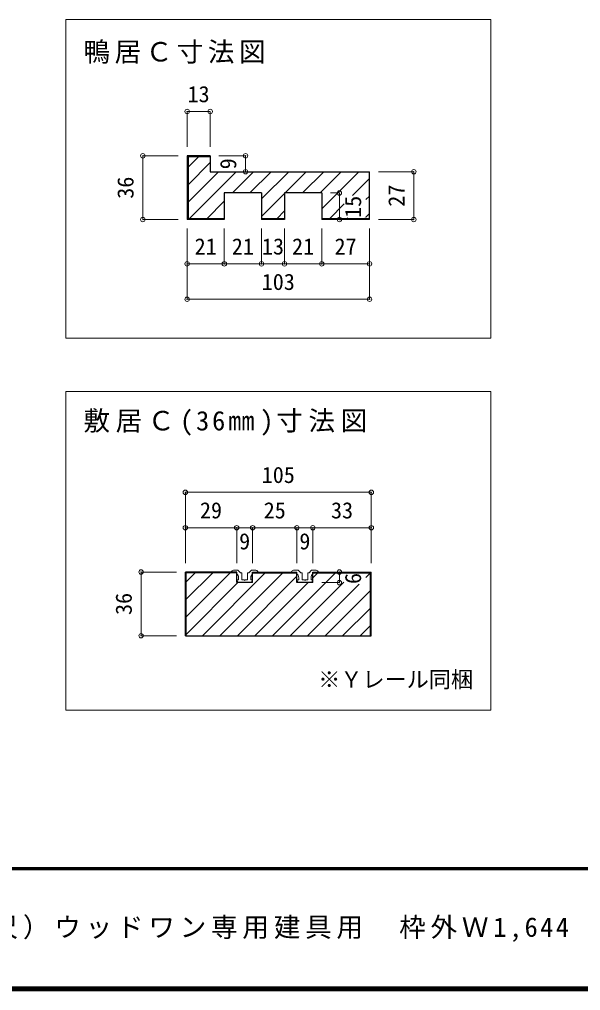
# Model space of a CAD drawing. Units: millimetres at full size, sheet at 1:5. Extents: x -981 to 969, y -733 to 681.
# Drawn here: x -477 to -160, y -716 to -168 of the extents above; entities that cross this region are included whole.
import ezdxf
from ezdxf.enums import TextEntityAlignment as Align

# ---------------------------------------------------------------- set-up
doc = ezdxf.new("R2010")
doc.units = ezdxf.units.MM
doc.header["$LTSCALE"] = 5
doc.header["$PDMODE"] = 32
doc.header["$PDSIZE"] = 2.5
doc.linetypes.add('DASHED1', pattern=[1.8, 1.2, -0.6])
for name, color, linetype, lineweight in [('0-4_枠', 3, 'Continuous', 25), ('0-7_金物', 7, 'Continuous', 18), ('0-A_文字', 7, 'Continuous', 18), ('0-B_寸法', 7, 'Continuous', 9), ('0-C_ハッチ', 4, 'DASHED1', 9), ('F-1_枠', 6, 'Continuous', 40)]:
    doc.layers.add(name, color=color, linetype=linetype, lineweight=lineweight)
doc.layers.add('F-A_文字', color=7, linetype='Continuous')
doc.styles.add('ＭＳ ゴシック', font='')
doc.styles.get('ＭＳ ゴシック').set_extended_font_data('MS Gothic')

msp = doc.modelspace()

# ---------------------------------------------------------------- linework, layer by layer
at = {"layer": '0-4_枠'}
for p, q in [((-382.613, -244.609), (-382.613, -280.609)), ((-369.613, -244.609), (-382.613, -244.609)), ((-382.113, -245.109), (-382.113, -280.109)), ((-369.613, -245.109), (-382.113, -245.109)), ((-369.613, -244.609), (-369.613, -253.609)), ((-369.613, -253.609), (-279.613, -253.609)), ((-279.613, -280.609), (-279.613, -253.609)), ((-361.613, -265.609), (-361.613, -280.609)), ((-340.613, -265.609), (-340.613, -280.609)), ((-327.613, -265.609), (-327.613, -280.609)), ((-306.613, -265.609), (-327.613, -265.609)), ((-306.613, -265.609), (-306.613, -280.609)), ((-361.613, -280.609), (-382.613, -280.609)), ((-361.613, -280.109), (-382.113, -280.109)), ((-327.613, -280.109), (-340.613, -280.109)), ((-327.613, -280.609), (-340.613, -280.609)), ((-279.613, -280.109), (-306.613, -280.109)), ((-279.613, -280.609), (-306.613, -280.609)), ((-383.613, -515.609), (-383.613, -479.609)), ((-354.613, -479.609), (-383.613, -479.609)), ((-383.113, -515.609), (-383.113, -480.109)), ((-354.613, -480.109), (-383.113, -480.109)), ((-354.613, -485.609), (-354.613, -479.609)), ((-345.613, -485.609), (-345.613, -479.609)), ((-345.613, -479.609), (-320.613, -479.609)), ((-345.613, -480.109), (-320.613, -480.109)), ((-320.613, -485.609), (-320.613, -479.609)), ((-311.613, -485.609), (-311.613, -479.609)), ((-311.613, -479.609), (-278.613, -479.609)), ((-311.613, -480.109), (-279.113, -480.109)), ((-279.113, -515.609), (-279.113, -480.109)), ((-278.613, -515.609), (-278.613, -479.609)), ((-345.613, -485.609), (-354.613, -485.609)), ((-311.613, -485.609), (-320.613, -485.609)), ((-383.613, -515.609), (-278.613, -515.609))]:
    msp.add_line(p, q, dxfattribs=at)
msp.add_lwpolyline([(-340.613, -265.609), (-347.134, -265.609), (-361.613, -265.609)], dxfattribs=at)
at = {"layer": '0-7_金物'}
for p, q in [((-357.413, -479.609), (-354.613, -479.609)), ((-356.071, -478.609), (-354.07, -478.609)), ((-354.613, -480.609), (-354.613, -479.609)), ((-352.451, -480.021), (-353.716, -478.756)), ((-352.238, -480.109), (-351.913, -480.109)), ((-351.713, -483.809), (-351.713, -480.309)), ((-348.513, -483.809), (-348.513, -480.309)), ((-347.987, -480.109), (-348.313, -480.109)), ((-347.775, -480.021), (-346.509, -478.756)), ((-344.154, -478.609), (-346.156, -478.609)), ((-345.613, -480.609), (-345.613, -479.609)), ((-342.813, -479.609), (-345.613, -479.609)), ((-323.413, -479.609), (-320.613, -479.609)), ((-322.071, -478.609), (-320.07, -478.609)), ((-320.613, -480.609), (-320.613, -479.609)), ((-318.451, -480.021), (-319.716, -478.756)), ((-318.238, -480.109), (-317.913, -480.109)), ((-317.713, -483.809), (-317.713, -480.309)), ((-314.513, -483.809), (-314.513, -480.309)), ((-313.987, -480.109), (-314.313, -480.109)), ((-313.775, -480.021), (-312.509, -478.756)), ((-310.154, -478.609), (-312.156, -478.609)), ((-311.613, -480.609), (-311.613, -479.609)), ((-308.813, -479.609), (-311.613, -479.609)), ((-353.913, -485.609), (-354.399, -484.383)), ((-353.613, -484.109), (-354.213, -484.109)), ((-352.813, -485.609), (-353.913, -485.609)), ((-353.613, -484.109), (-353.613, -482.845)), ((-352.813, -485.609), (-352.613, -485.409)), ((-352.613, -485.409), (-352.413, -485.609)), ((-352.413, -485.609), (-347.813, -485.609)), ((-350.413, -484.109), (-351.413, -484.109)), ((-350.113, -484.409), (-350.413, -484.109)), ((-347.613, -485.409), (-347.813, -485.609)), ((-347.413, -485.609), (-347.613, -485.409)), ((-347.413, -485.609), (-346.313, -485.609)), ((-346.613, -484.109), (-346.613, -482.845)), ((-346.613, -484.109), (-346.013, -484.109)), ((-346.313, -485.609), (-345.827, -484.383)), ((-319.913, -485.609), (-320.399, -484.383)), ((-319.613, -484.109), (-320.213, -484.109)), ((-318.813, -485.609), (-319.913, -485.609)), ((-319.613, -484.109), (-319.613, -482.845)), ((-318.813, -485.609), (-318.613, -485.409)), ((-318.613, -485.409), (-318.413, -485.609)), ((-318.413, -485.609), (-313.813, -485.609)), ((-316.413, -484.109), (-317.413, -484.109)), ((-316.113, -484.409), (-316.413, -484.109)), ((-313.613, -485.409), (-313.813, -485.609)), ((-313.413, -485.609), (-313.613, -485.409)), ((-313.413, -485.609), (-312.313, -485.609)), ((-312.613, -484.109), (-312.613, -482.845)), ((-312.613, -484.109), (-312.013, -484.109)), ((-312.313, -485.609), (-311.827, -484.383))]:
    msp.add_line(p, q, dxfattribs=at)
for points in [[(-348.813, -484.109), (-349.813, -484.109), (-350.113, -484.409)], [(-314.813, -484.109), (-315.813, -484.109), (-316.113, -484.409)]]:
    msp.add_lwpolyline(points, dxfattribs=at)
for centre, radius, start, end in [((-357.413, -479.409), 0.2, 138.18969, 270), ((-356.071, -480.609), 2, 90, 138.18969), ((-356.613, -482.845), 3, 0, 48.19), ((-354.07, -479.109), 0.5, 45, 90), ((-352.238, -479.809), 0.3, 225, 270), ((-351.913, -480.309), 0.2, 360, 90), ((-348.313, -480.309), 0.2, 90, 180), ((-347.987, -479.809), 0.3, 270, 315), ((-343.613, -482.845), 3, 131.81, 180), ((-346.156, -479.109), 0.5, 90, 135), ((-344.154, -480.609), 2, 41.81031, 90), ((-342.813, -479.409), 0.2, 270, 41.81031), ((-323.413, -479.409), 0.2, 138.18969, 270), ((-322.071, -480.609), 2, 90, 138.18969), ((-322.613, -482.845), 3, 0, 48.19), ((-320.07, -479.109), 0.5, 45, 90), ((-318.238, -479.809), 0.3, 225, 270), ((-317.913, -480.309), 0.2, 360, 90), ((-314.313, -480.309), 0.2, 90, 180), ((-313.987, -479.809), 0.3, 270, 315), ((-309.613, -482.845), 3, 131.81, 180), ((-312.156, -479.109), 0.5, 90, 135), ((-310.154, -480.609), 2, 41.81031, 90), ((-308.813, -479.409), 0.2, 270, 41.81031), ((-354.213, -484.309), 0.2, 90, 201.616), ((-351.413, -483.809), 0.3, 180, 270), ((-348.813, -483.809), 0.3, 270, 360), ((-346.013, -484.309), 0.2, 338.384, 90), ((-320.213, -484.309), 0.2, 90, 201.616), ((-317.413, -483.809), 0.3, 180, 270), ((-314.813, -483.809), 0.3, 270, 360), ((-312.013, -484.309), 0.2, 338.384, 90)]:
    msp.add_arc(centre, radius, start, end, dxfattribs=at)
at = {"layer": '0-A_文字'}
for p, q in [((-451.113, -347.609), (-211.113, -347.609)), ((-451.113, -557.609), (-451.113, -377.609)), ((-211.113, -557.609), (-451.113, -557.609))]:
    msp.add_line(p, q, dxfattribs=at)
for points in [[(-211.113, -347.609), (-211.113, -167.609), (-451.113, -167.609), (-451.113, -347.609)], [(-451.113, -377.609), (-211.113, -377.609), (-211.113, -557.609)]]:
    msp.add_lwpolyline(points, dxfattribs=at)
at = {"layer": '0-B_寸法', "color": 4}
for p, q in [((-382.613, -219.609), (-382.613, -239.609)), ((-382.613, -219.609), (-369.613, -219.609)), ((-369.613, -219.609), (-369.613, -239.609)), ((-407.613, -244.609), (-387.613, -244.609)), ((-407.613, -244.609), (-407.613, -280.609)), ((-349.613, -244.609), (-364.613, -244.609)), ((-349.613, -244.609), (-349.613, -253.609)), ((-349.613, -253.609), (-364.613, -253.609)), ((-254.613, -253.609), (-274.613, -253.609)), ((-254.613, -253.609), (-254.613, -280.609)), ((-296.613, -265.609), (-301.613, -265.609)), ((-296.613, -265.609), (-296.613, -280.609)), ((-407.613, -280.609), (-387.613, -280.609)), ((-296.613, -280.609), (-301.613, -280.609)), ((-254.613, -280.609), (-274.613, -280.609)), ((-382.613, -305.609), (-382.613, -285.609)), ((-361.613, -305.609), (-361.613, -285.609)), ((-340.613, -305.609), (-340.613, -285.609)), ((-327.613, -305.609), (-327.613, -285.609)), ((-306.613, -305.609), (-306.613, -285.609)), ((-279.613, -305.609), (-279.613, -285.609)), ((-382.613, -325.609), (-382.613, -305.609)), ((-382.613, -305.609), (-361.613, -305.609)), ((-361.613, -305.609), (-340.613, -305.609)), ((-340.613, -305.609), (-327.613, -305.609)), ((-327.613, -305.609), (-306.613, -305.609)), ((-306.613, -305.609), (-279.613, -305.609)), ((-279.613, -325.609), (-279.613, -305.609)), ((-382.613, -325.609), (-279.613, -325.609)), ((-383.613, -434.609), (-278.613, -434.609)), ((-383.613, -434.609), (-383.613, -454.609)), ((-278.613, -434.609), (-278.613, -454.609)), ((-383.613, -454.609), (-354.613, -454.609)), ((-383.613, -454.609), (-383.613, -474.609)), ((-354.613, -454.609), (-354.613, -474.609)), ((-354.613, -454.609), (-345.613, -454.609)), ((-345.613, -454.609), (-345.613, -474.609)), ((-345.613, -454.609), (-320.613, -454.609)), ((-320.613, -454.609), (-320.613, -474.609)), ((-320.613, -454.609), (-311.613, -454.609)), ((-311.613, -454.609), (-311.613, -474.609)), ((-311.613, -454.609), (-278.613, -454.609)), ((-278.613, -454.609), (-278.613, -474.609)), ((-408.613, -479.609), (-408.613, -515.609)), ((-408.613, -479.609), (-388.613, -479.609)), ((-296.613, -479.609), (-306.613, -479.609)), ((-296.613, -479.609), (-296.613, -485.609)), ((-296.613, -485.609), (-306.613, -485.609)), ((-408.613, -515.609), (-388.613, -515.609))]:
    msp.add_line(p, q, dxfattribs=at)
at = {"layer": '0-B_寸法'}
for p in [(-382.613, -219.609), (-369.613, -219.609), (-407.613, -244.609), (-349.613, -244.609), (-349.613, -253.609), (-254.613, -253.609), (-296.613, -265.609), (-407.613, -280.609), (-296.613, -280.609), (-254.613, -280.609), (-382.613, -305.609), (-361.613, -305.609), (-340.613, -305.609), (-327.613, -305.609), (-306.613, -305.609), (-279.613, -305.609), (-382.613, -325.609), (-279.613, -325.609), (-383.613, -434.609), (-278.613, -434.609), (-383.613, -454.609), (-354.613, -454.609), (-345.613, -454.609), (-320.613, -454.609), (-311.613, -454.609), (-278.613, -454.609), (-408.613, -479.609), (-296.613, -479.609), (-296.613, -485.609), (-408.613, -515.609)]:
    msp.add_point(p, dxfattribs=at)
at = {"layer": '0-C_ハッチ', "linetype": 'Continuous'}
for p, q in [((-382.113, -251.08), (-376.142, -245.109)), ((-382.113, -260.979), (-369.613, -248.479)), ((-382.113, -270.879), (-364.843, -253.609)), ((-381.444, -280.109), (-354.944, -253.609)), ((-357.044, -265.609), (-345.044, -253.609)), ((-347.139, -265.604), (-335.145, -253.609)), ((-340.613, -278.876), (-315.346, -253.609)), ((-340.613, -268.977), (-325.245, -253.609)), ((-317.446, -265.609), (-305.446, -253.609)), ((-307.547, -265.609), (-295.547, -253.609)), ((-306.613, -274.575), (-285.647, -253.609)), ((-289.238, -267.099), (-279.613, -257.474)), ((-281.613, -269.374), (-279.613, -267.374)), ((-371.544, -280.109), (-361.613, -270.178)), ((-302.248, -280.109), (-293.938, -271.8)), ((-331.946, -280.109), (-327.613, -275.776)), ((-292.348, -280.109), (-291.88, -279.641)), ((-282.449, -280.109), (-281.981, -279.641)), ((-281.613, -279.273), (-279.613, -277.273)), ((-361.645, -280.109), (-361.613, -280.077)), ((-383.113, -504.938), (-358.284, -480.109)), ((-383.113, -495.038), (-368.184, -480.109)), ((-383.113, -485.139), (-378.083, -480.109)), ((-373.985, -515.609), (-338.485, -480.109)), ((-364.086, -515.609), (-328.586, -480.109)), ((-354.186, -515.609), (-320.613, -482.035)), ((-334.387, -515.609), (-298.887, -480.109)), ((-311.613, -482.935), (-308.787, -480.109)), ((-289.012, -480.133), (-288.988, -480.109)), ((-281.613, -482.633), (-279.113, -480.133)), ((-383.113, -514.837), (-353.885, -485.609)), ((-344.287, -515.609), (-314.287, -485.609)), ((-324.488, -515.609), (-294.166, -485.287)), ((-314.588, -515.609), (-285.442, -486.463)), ((-304.689, -515.609), (-279.113, -490.033)), ((-294.789, -515.609), (-279.113, -499.932)), ((-284.89, -515.609), (-279.113, -509.832))]:
    msp.add_line(p, q, dxfattribs=at)
at = {"layer": 'F-1_枠'}
for p, q in [((968.636, -646.776), (-981.363, -646.776)), ((968.636, -647.609), (-981.363, -647.609)), ((968.636, -714.276), (-981.363, -714.276)), ((968.636, -715.109), (-981.363, -715.109)), ((968.636, -715.943), (-981.363, -715.943))]:
    msp.add_line(p, q, dxfattribs=at)

# ---------------------------------------------------------------- texts
at = {"layer": '0-A_文字', "style": 'ＭＳ ゴシック'}
msp.add_text('※Ｙレール同梱', height=9.164, dxfattribs=at).set_placement((-308.613, -547.609), align=Align.BOTTOM_LEFT)
at = {"layer": '0-A_文字', "char_height": 11, "attachment_point": 7, "style": 'ＭＳ ゴシック'}
for s, insert in [('\\T1.17;鴨居Ｃ寸法図', (-441.113, -192.609)), ('\\T1.21;敷居Ｃ(36㎜)寸法図', (-441.113, -402.609))]:
    msp.add_mtext(s, dxfattribs=dict(at, insert=insert))
at = {"layer": '0-B_寸法', "style": 'ＭＳ ゴシック'}
for s, p in [('13', (-382.363, -217.109)), ('21', (-378.363, -303.109)), ('21', (-357.363, -303.109)), ('13', (-340.363, -303.109)), ('21', (-323.363, -303.109)), ('27', (-299.363, -303.109)), ('103', (-340.488, -323.109)), ('105', (-340.488, -432.109)), ('29', (-375.363, -452.109)), ('25', (-339.363, -452.109)), ('33', (-301.363, -452.109)), ('9', (-353.238, -469.609)), ('9', (-319.238, -469.609))]:
    msp.add_text(s, height=9.164, dxfattribs=at).set_placement(p, align=Align.BOTTOM_LEFT)
for s, p in [('9', (-352.113, -252.234)), ('36', (-410.113, -268.859)), ('27', (-257.113, -273.359)), ('15', (-281.613, -279.641)), ('6', (-281.613, -486.383)), ('36', (-411.113, -503.859))]:
    msp.add_text(s, height=9.164, rotation=90, dxfattribs=at).set_placement(p, align=Align.BOTTOM_LEFT)
at = {"layer": 'F-A_文字', "insert": (-855.955, -688.443), "char_height": 11, "attachment_point": 7, "style": 'ＭＳ ゴシック'}
msp.add_mtext('\\T1.18;大壁部材\u3000桧\u3000和－洋引き違い戸枠セット（6尺）ウッドワン専用建具用\u3000枠外Ｗ1,644', dxfattribs=at)

doc.saveas('drawing.dxf')
